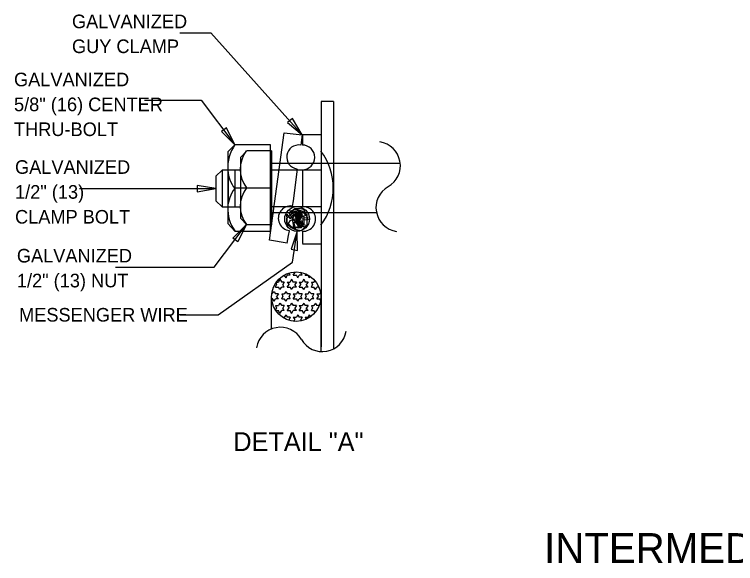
# Model space of a CAD drawing. Extents: x 1.2 to 16.3, y 0.2 to 9.9.
# Drawn here: x 2.749 to 7.524, y 0.996 to 4.634 of the extents above; entities that cross this region are included whole.
import ezdxf

# ---------------------------------------------------------------- set-up
doc = ezdxf.new("R2010")
doc.units = 0
for name, color, linetype in [('SD_P_Dimension Lines', 7, 'Continuous'), ('SD_P_Dimension Text', 7, 'Continuous'), ('SD_P_Frame', 7, 'Continuous'), ('SD_P_Prop Hidden Lines', 7, 'Continuous'), ('SD_P_Prop Object Lines', 7, 'Continuous'), ('SD_P_Subtitles', 7, 'Continuous')]:
    doc.layers.add(name, color=color, linetype=linetype)

msp = doc.modelspace()

# ---------------------------------------------------------------- linework, layer by layer
at = {"layer": 'SD_P_Dimension Lines'}
for p, q in [((3.845, 4.511), (4.049, 4.511)), ((4.049, 4.511), (4.655, 3.837)), ((3.61, 4.065), (3.986, 4.065)), ((3.986, 4.065), (4.209, 3.769)), ((4.589, 3.945), (4.557, 3.917)), ((4.557, 3.917), (4.655, 3.837)), ((4.655, 3.837), (4.589, 3.945)), ((4.154, 3.883), (4.119, 3.858)), ((4.209, 3.769), (4.154, 3.883)), ((4.119, 3.858), (4.209, 3.769)), ((4.083, 3.481), (3.958, 3.501)), ((3.958, 3.501), (3.958, 3.458)), ((3.179, 3.481), (4.083, 3.481)), ((3.958, 3.458), (4.083, 3.481)), ((4.072, 2.959), (4.284, 3.241)), ((4.194, 3.152), (4.284, 3.241)), ((4.284, 3.241), (4.229, 3.127)), ((4.229, 3.127), (4.194, 3.152)), ((4.62, 3.197), (4.581, 3.078)), ((4.623, 3.07), (4.62, 3.197)), ((4.581, 3.078), (4.623, 3.07)), ((3.419, 2.959), (4.072, 2.959)), ((3.846, 2.644), (4.097, 2.644))]:
    msp.add_line(p, q, dxfattribs=at)
msp.add_lwpolyline([(4.097, 2.644), (4.589, 2.993), (4.62, 3.197)], dxfattribs=at)
at = {"layer": 'SD_P_Prop Hidden Lines'}
for p, q in [((4.445, 3.2414), (4.445, 3.7314)), ((4.451, 3.6464), (4.445, 3.6464)), ((4.5638, 3.6464), (4.5066, 3.6464)), ((4.8263, 3.6464), (4.726, 3.6464)), ((4.861, 3.6464), (4.779, 3.6464)), ((4.161, 3.5994), (4.161, 3.3554)), ((4.6198, 3.6032), (4.5006, 3.6032)), ((4.779, 3.6032), (4.6566, 3.6032)), ((4.284, 3.483), (4.208, 3.483)), ((4.5476, 3.3592), (4.451, 3.3592)), ((4.779, 3.3592), (4.6748, 3.3592)), ((4.5049, 3.3204), (4.445, 3.3204)), ((4.6903, 3.3204), (4.5499, 3.3204)), ((4.8263, 3.3204), (4.7311, 3.3204)), ((4.861, 3.3204), (4.779, 3.3204)), ((4.736, 3.115), (4.781, 3.115))]:
    msp.add_line(p, q, dxfattribs=at)
for centre, start, end in [((4.397, 3.6237), 185.8776, 216.8699), ((4.3976, 3.339), 143.1301, 176.0202)]:
    msp.add_arc(centre, 0.2373, start, end, dxfattribs=at)
at = {"layer": 'SD_P_Prop Object Lines'}
for p, q in [((4.779, 4.0572), (4.779, 2.431)), ((4.861, 4.057), (4.779, 4.057)), ((4.861, 4.057), (4.861, 2.417)), ((4.437, 3.139), (4.535, 3.849)), ((4.535, 3.849), (4.655, 3.837)), ((4.655, 3.837), (4.645, 3.767)), ((4.779, 3.837), (4.657, 3.837)), ((4.657, 3.837), (4.657, 3.767)), ((4.779, 3.8374), (4.779, 3.1154)), ((4.209, 3.769), (4.161, 3.723)), ((4.445, 3.769), (4.209, 3.769)), ((4.247, 3.689), (4.287, 3.731)), ((4.451, 3.731), (4.287, 3.731)), ((4.445, 3.7314), (4.445, 3.7692)), ((4.451, 3.731), (4.451, 3.241)), ((4.161, 3.7234), (4.161, 3.5994)), ((4.247, 3.281), (4.247, 3.689)), ((4.5066, 3.6464), (4.451, 3.6464)), ((4.726, 3.6464), (4.5638, 3.6464)), ((5.3033, 3.6464), (4.861, 3.6464)), ((4.125, 3.603), (4.083, 3.563)), ((4.247, 3.603), (4.125, 3.603)), ((4.125, 3.603), (4.125, 3.359)), ((4.207, 3.603), (4.207, 3.359)), ((4.5006, 3.6032), (4.451, 3.6032)), ((4.6206, 3.6092), (4.5933, 3.3995)), ((4.6566, 3.6032), (4.6198, 3.6032)), ((4.6566, 3.6052), (4.6566, 3.3969)), ((4.083, 3.563), (4.083, 3.399)), ((4.165, 3.563), (4.165, 3.399)), ((4.451, 3.483), (4.287, 3.483)), ((4.083, 3.399), (4.125, 3.359)), ((4.5933, 3.3995), (4.5886, 3.3632)), ((4.6566, 3.3969), (4.6566, 3.3592)), ((4.125, 3.359), (4.247, 3.359)), ((4.161, 3.3554), (4.161, 3.2494)), ((4.6748, 3.3592), (4.5476, 3.3592)), ((4.5913, 3.3381), (4.5984, 3.3438)), ((4.597, 3.34), (4.6188, 3.3448)), ((4.5984, 3.3438), (4.6046, 3.3486)), ((4.6046, 3.3486), (4.6316, 3.3505)), ((4.6188, 3.3448), (4.6558, 3.3314)), ((4.6316, 3.3505), (4.6625, 3.3438)), ((4.6625, 3.3438), (4.6781, 3.3109)), ((4.5499, 3.3204), (4.5049, 3.3204)), ((4.5562, 3.2347), (4.5533, 3.3114)), ((4.5533, 3.3114), (4.5747, 3.2804)), ((4.5533, 3.2833), (4.5789, 3.3086)), ((4.568, 3.319), (4.597, 3.34)), ((4.588, 3.2871), (4.568, 3.319)), ((4.5723, 3.3324), (4.5913, 3.3381)), ((4.5941, 3.3209), (4.5723, 3.3324)), ((4.6791, 3.3024), (4.5723, 3.2661)), ((4.5747, 3.2804), (4.6017, 3.3119)), ((4.5789, 3.3086), (4.5941, 3.3209)), ((4.6055, 3.3076), (4.5875, 3.279)), ((4.5922, 3.3262), (4.6288, 3.3362)), ((4.6463, 3.3133), (4.5922, 3.3262)), ((4.6017, 3.3119), (4.6582, 3.2833)), ((4.6112, 3.3214), (4.6055, 3.3076)), ((4.613, 3.305), (4.609, 3.297)), ((4.609, 3.297), (4.613, 3.279)), ((4.6174, 3.3314), (4.6112, 3.3214)), ((4.625, 3.321), (4.613, 3.305)), ((4.613, 3.305), (4.621, 3.317)), ((4.621, 3.317), (4.613, 3.297)), ((4.613, 3.305), (4.621, 3.313)), ((4.621, 3.309), (4.613, 3.305)), ((4.613, 3.289), (4.613, 3.305)), ((4.613, 3.297), (4.629, 3.305)), ((4.633, 3.321), (4.617, 3.297)), ((4.617, 3.293), (4.633, 3.305)), ((4.625, 3.301), (4.617, 3.293)), ((4.617, 3.297), (4.617, 3.259)), ((4.6468, 3.3262), (4.6174, 3.3314)), ((4.621, 3.313), (4.629, 3.321)), ((4.633, 3.317), (4.621, 3.301)), ((4.621, 3.301), (4.621, 3.309)), ((4.629, 3.305), (4.621, 3.289)), ((4.641, 3.301), (4.621, 3.289)), ((4.621, 3.289), (4.625, 3.301)), ((4.633, 3.325), (4.625, 3.321)), ((4.625, 3.309), (4.633, 3.317)), ((4.625, 3.297), (4.637, 3.313)), ((4.641, 3.313), (4.625, 3.309)), ((4.625, 3.297), (4.629, 3.309)), ((4.629, 3.309), (4.625, 3.297)), ((4.625, 3.297), (4.625, 3.305)), ((4.625, 3.305), (4.625, 3.297)), ((4.625, 3.297), (4.625, 3.297)), ((4.6288, 3.3362), (4.6539, 3.3309)), ((4.629, 3.321), (4.641, 3.321)), ((4.629, 3.297), (4.641, 3.313)), ((4.633, 3.305), (4.629, 3.297)), ((4.633, 3.325), (4.633, 3.325)), ((4.633, 3.325), (4.633, 3.325)), ((4.641, 3.321), (4.633, 3.309)), ((4.641, 3.317), (4.633, 3.305)), ((4.637, 3.313), (4.633, 3.317)), ((4.633, 3.317), (4.633, 3.267)), ((4.633, 3.309), (4.633, 3.297)), ((4.633, 3.297), (4.641, 3.309)), ((4.6368, 3.2657), (4.6515, 3.2957)), ((4.637, 3.325), (4.647, 3.317)), ((4.6383, 3.2952), (4.6534, 3.309)), ((4.6515, 3.2957), (4.6383, 3.2952)), ((4.647, 3.317), (4.641, 3.301)), ((4.641, 3.309), (4.641, 3.317)), ((4.6677, 3.2914), (4.6463, 3.3133)), ((4.6534, 3.309), (4.6468, 3.3262)), ((4.6539, 3.3309), (4.6791, 3.3024)), ((4.6558, 3.3314), (4.6838, 3.3095)), ((4.6781, 3.3109), (4.6933, 3.2728)), ((4.6838, 3.3095), (4.6852, 3.2857)), ((4.7311, 3.3204), (4.6903, 3.3204)), ((5.1463, 3.3204), (4.861, 3.3204)), ((4.161, 3.249), (4.209, 3.199)), ((4.287, 3.241), (4.247, 3.281)), ((4.5524, 3.2509), (4.5533, 3.2833)), ((4.5785, 3.2218), (4.5524, 3.2509)), ((4.5723, 3.2661), (4.5619, 3.249)), ((4.5619, 3.249), (4.5818, 3.228)), ((4.5875, 3.279), (4.5913, 3.2561)), ((4.633, 3.2309), (4.588, 3.2871)), ((4.5913, 3.2561), (4.5965, 3.2266)), ((4.6881, 3.2342), (4.596, 3.2561)), ((4.596, 3.2561), (4.6088, 3.2128)), ((4.625, 3.275), (4.613, 3.289)), ((4.613, 3.279), (4.613, 3.267)), ((4.613, 3.267), (4.613, 3.255)), ((4.613, 3.255), (4.621, 3.243)), ((4.617, 3.259), (4.633, 3.231)), ((4.621, 3.289), (4.629, 3.275)), ((4.621, 3.271), (4.621, 3.279)), ((4.621, 3.279), (4.621, 3.259)), ((4.625, 3.263), (4.621, 3.271)), ((4.621, 3.259), (4.629, 3.243)), ((4.633, 3.293), (4.625, 3.285)), ((4.625, 3.285), (4.629, 3.279)), ((4.625, 3.271), (4.625, 3.279)), ((4.625, 3.279), (4.629, 3.255)), ((4.641, 3.251), (4.625, 3.275)), ((4.633, 3.255), (4.625, 3.271)), ((4.633, 3.235), (4.625, 3.263)), ((4.633, 3.293), (4.629, 3.271)), ((4.629, 3.271), (4.633, 3.293)), ((4.629, 3.275), (4.637, 3.259)), ((4.629, 3.255), (4.629, 3.247)), ((4.629, 3.247), (4.633, 3.235)), ((4.633, 3.267), (4.633, 3.293)), ((4.637, 3.243), (4.633, 3.255)), ((4.6496, 3.258), (4.6368, 3.2657)), ((4.637, 3.259), (4.647, 3.255)), ((4.637, 3.243), (4.637, 3.255)), ((4.637, 3.255), (4.637, 3.227)), ((4.637, 3.227), (4.641, 3.251)), ((4.647, 3.255), (4.647, 3.239)), ((4.6549, 3.2347), (4.6496, 3.258)), ((4.6933, 3.2728), (4.6515, 3.2719)), ((4.6515, 3.2719), (4.6601, 3.2271)), ((4.6582, 3.2833), (4.6933, 3.2904)), ((4.6672, 3.2457), (4.6677, 3.2914)), ((4.6852, 3.2857), (4.6843, 3.2352)), ((4.451, 3.241), (4.287, 3.241)), ((4.445, 3.1992), (4.445, 3.2414)), ((4.6088, 3.2128), (4.5562, 3.2347)), ((4.5642, 3.1685), (4.5706, 3.2012)), ((4.6046, 3.2085), (4.5785, 3.2218)), ((4.5818, 3.228), (4.6084, 3.2214)), ((4.5965, 3.2266), (4.6292, 3.2209)), ((4.6473, 3.1999), (4.6046, 3.2085)), ((4.6084, 3.2214), (4.633, 3.2309)), ((4.621, 3.243), (4.633, 3.223)), ((4.629, 3.243), (4.637, 3.243)), ((4.6292, 3.2209), (4.6492, 3.2223)), ((4.633, 3.231), (4.637, 3.243)), ((4.633, 3.223), (4.641, 3.223)), ((4.641, 3.227), (4.637, 3.223)), ((4.6391, 3.2251), (4.6549, 3.2347)), ((4.647, 3.239), (4.641, 3.227)), ((4.6843, 3.2352), (4.6473, 3.1999)), ((4.6492, 3.2223), (4.6672, 3.2457)), ((4.6601, 3.2271), (4.6881, 3.2342)), ((4.209, 3.199), (4.445, 3.199)), ((4.5546, 3.1192), (4.5642, 3.1685)), ((4.6566, 3.1972), (4.6566, 3.1607)), ((4.6566, 3.1607), (4.6566, 3.1152)), ((4.555, 3.119), (4.437, 3.139)), ((4.657, 3.115), (4.779, 3.115)), ((4.575, 2.906), (4.567, 2.92)), ((4.595, 2.906), (4.605, 2.922)), ((4.603, 2.928), (4.605, 2.922)), ((4.653, 2.906), (4.643, 2.926)), ((4.673, 2.906), (4.679, 2.916)), ((4.507, 2.88), (4.497, 2.86)), ((4.507, 2.88), (4.519, 2.86)), ((4.547, 2.888), (4.535, 2.906)), ((4.547, 2.888), (4.555, 2.906)), ((4.575, 2.906), (4.555, 2.906)), ((4.583, 2.88), (4.575, 2.86)), ((4.583, 2.88), (4.595, 2.86)), ((4.595, 2.906), (4.617, 2.906)), ((4.625, 2.888), (4.617, 2.906)), ((4.625, 2.888), (4.633, 2.906)), ((4.653, 2.906), (4.633, 2.906)), ((4.665, 2.88), (4.653, 2.86)), ((4.665, 2.88), (4.673, 2.86)), ((4.673, 2.906), (4.693, 2.906)), ((4.701, 2.888), (4.693, 2.906)), ((4.701, 2.888), (4.709, 2.9)), ((4.739, 2.874), (4.731, 2.86)), ((4.477, 2.828), (4.485, 2.844)), ((4.477, 2.828), (4.497, 2.828)), ((4.481, 2.854), (4.485, 2.844)), ((4.485, 2.86), (4.497, 2.86)), ((4.507, 2.812), (4.497, 2.828)), ((4.507, 2.812), (4.519, 2.828)), ((4.535, 2.86), (4.519, 2.86)), ((4.535, 2.828), (4.519, 2.828)), ((4.535, 2.86), (4.527, 2.844)), ((4.535, 2.828), (4.527, 2.844)), ((4.555, 2.86), (4.575, 2.86)), ((4.555, 2.86), (4.567, 2.844)), ((4.555, 2.828), (4.567, 2.844)), ((4.555, 2.828), (4.575, 2.828)), ((4.583, 2.812), (4.575, 2.828)), ((4.583, 2.812), (4.595, 2.828)), ((4.617, 2.86), (4.595, 2.86)), ((4.617, 2.828), (4.595, 2.828)), ((4.617, 2.86), (4.605, 2.844)), ((4.617, 2.828), (4.605, 2.844)), ((4.633, 2.86), (4.653, 2.86)), ((4.633, 2.86), (4.645, 2.844)), ((4.633, 2.828), (4.645, 2.844)), ((4.633, 2.828), (4.653, 2.828)), ((4.665, 2.812), (4.653, 2.828)), ((4.665, 2.812), (4.673, 2.828)), ((4.693, 2.86), (4.673, 2.86)), ((4.693, 2.828), (4.673, 2.828)), ((4.693, 2.86), (4.681, 2.844)), ((4.693, 2.828), (4.681, 2.844)), ((4.715, 2.86), (4.731, 2.86)), ((4.715, 2.86), (4.723, 2.844)), ((4.715, 2.828), (4.723, 2.844)), ((4.715, 2.828), (4.731, 2.828)), ((4.743, 2.812), (4.731, 2.828)), ((4.743, 2.812), (4.751, 2.828)), ((4.765, 2.828), (4.751, 2.828)), ((4.469, 2.798), (4.455, 2.784)), ((4.469, 2.798), (4.477, 2.782)), ((4.497, 2.782), (4.477, 2.782)), ((4.497, 2.782), (4.485, 2.766)), ((4.519, 2.782), (4.535, 2.782)), ((4.519, 2.782), (4.527, 2.766)), ((4.547, 2.798), (4.535, 2.782)), ((4.547, 2.798), (4.555, 2.782)), ((4.575, 2.782), (4.555, 2.782)), ((4.575, 2.782), (4.567, 2.766)), ((4.595, 2.782), (4.617, 2.782)), ((4.595, 2.782), (4.605, 2.766)), ((4.625, 2.798), (4.617, 2.782)), ((4.625, 2.798), (4.633, 2.782)), ((4.653, 2.782), (4.633, 2.782)), ((4.653, 2.782), (4.645, 2.766)), ((4.673, 2.782), (4.693, 2.782)), ((4.673, 2.782), (4.681, 2.766)), ((4.701, 2.798), (4.693, 2.782)), ((4.701, 2.798), (4.715, 2.782)), ((4.731, 2.782), (4.715, 2.782)), ((4.731, 2.782), (4.723, 2.766)), ((4.751, 2.782), (4.771, 2.782)), ((4.751, 2.782), (4.763, 2.766)), ((4.776, 2.791), (4.771, 2.782)), ((4.4512, 2.55), (4.4512, 2.7637)), ((4.469, 2.734), (4.455, 2.754)), ((4.469, 2.734), (4.477, 2.75)), ((4.497, 2.75), (4.477, 2.75)), ((4.497, 2.75), (4.485, 2.766)), ((4.507, 2.722), (4.497, 2.706)), ((4.507, 2.722), (4.519, 2.706)), ((4.519, 2.75), (4.527, 2.766)), ((4.519, 2.75), (4.535, 2.75)), ((4.547, 2.734), (4.535, 2.75)), ((4.547, 2.734), (4.555, 2.75)), ((4.575, 2.75), (4.555, 2.75)), ((4.575, 2.75), (4.567, 2.766)), ((4.583, 2.722), (4.575, 2.706)), ((4.583, 2.722), (4.595, 2.706)), ((4.595, 2.75), (4.605, 2.766)), ((4.595, 2.75), (4.617, 2.75)), ((4.625, 2.734), (4.617, 2.75)), ((4.625, 2.734), (4.633, 2.75)), ((4.653, 2.75), (4.633, 2.75)), ((4.653, 2.75), (4.645, 2.766)), ((4.665, 2.722), (4.653, 2.706)), ((4.665, 2.722), (4.673, 2.706)), ((4.673, 2.75), (4.681, 2.766)), ((4.673, 2.75), (4.693, 2.75)), ((4.701, 2.734), (4.693, 2.75)), ((4.701, 2.734), (4.715, 2.75)), ((4.731, 2.75), (4.715, 2.75)), ((4.731, 2.75), (4.723, 2.766)), ((4.743, 2.722), (4.731, 2.706)), ((4.743, 2.722), (4.751, 2.706)), ((4.751, 2.75), (4.763, 2.766)), ((4.751, 2.75), (4.771, 2.75)), ((4.776, 2.738), (4.771, 2.75)), ((4.7786, 2.7525), (4.7786, 2.4002)), ((4.477, 2.706), (4.497, 2.706)), ((4.477, 2.706), (4.485, 2.688)), ((4.479, 2.676), (4.485, 2.688)), ((4.535, 2.706), (4.519, 2.706)), ((4.535, 2.706), (4.527, 2.688)), ((4.535, 2.672), (4.527, 2.688)), ((4.555, 2.706), (4.575, 2.706)), ((4.555, 2.706), (4.567, 2.688)), ((4.555, 2.672), (4.567, 2.688)), ((4.617, 2.706), (4.595, 2.706)), ((4.617, 2.706), (4.605, 2.688)), ((4.617, 2.672), (4.605, 2.688)), ((4.633, 2.706), (4.653, 2.706)), ((4.633, 2.706), (4.645, 2.688)), ((4.633, 2.672), (4.645, 2.688)), ((4.693, 2.706), (4.673, 2.706)), ((4.693, 2.706), (4.681, 2.688)), ((4.693, 2.672), (4.681, 2.688)), ((4.715, 2.706), (4.731, 2.706)), ((4.715, 2.706), (4.723, 2.688)), ((4.715, 2.672), (4.723, 2.688)), ((4.769, 2.706), (4.751, 2.706)), ((4.481, 2.672), (4.497, 2.672)), ((4.507, 2.652), (4.497, 2.672)), ((4.507, 2.652), (4.519, 2.672)), ((4.535, 2.672), (4.519, 2.672)), ((4.525, 2.628), (4.535, 2.628)), ((4.547, 2.644), (4.535, 2.628)), ((4.547, 2.644), (4.555, 2.628)), ((4.555, 2.672), (4.575, 2.672)), ((4.575, 2.628), (4.555, 2.628)), ((4.575, 2.628), (4.567, 2.612)), ((4.583, 2.652), (4.575, 2.672)), ((4.583, 2.652), (4.595, 2.672)), ((4.617, 2.672), (4.595, 2.672)), ((4.595, 2.628), (4.617, 2.628)), ((4.595, 2.628), (4.605, 2.612)), ((4.625, 2.644), (4.617, 2.628)), ((4.625, 2.644), (4.633, 2.628)), ((4.633, 2.672), (4.653, 2.672)), ((4.653, 2.628), (4.633, 2.628)), ((4.653, 2.628), (4.645, 2.612)), ((4.665, 2.652), (4.653, 2.672)), ((4.665, 2.652), (4.673, 2.672)), ((4.693, 2.672), (4.673, 2.672)), ((4.673, 2.628), (4.693, 2.628)), ((4.673, 2.628), (4.681, 2.612)), ((4.701, 2.644), (4.693, 2.628)), ((4.701, 2.644), (4.713, 2.63)), ((4.715, 2.672), (4.731, 2.672)), ((4.741, 2.656), (4.731, 2.672)), ((4.569, 2.608), (4.567, 2.612)), ((4.599, 2.6), (4.605, 2.612)), ((4.649, 2.604), (4.645, 2.612))]:
    msp.add_line(p, q, dxfattribs=at)
msp.add_circle((4.6201, 3.2788), 0.0816, dxfattribs=at)
for centre, radius, start, end in [((5.1444, 3.6319), 0.1596, 299.5966, 81.1724), ((4.3988, 3.6271), 0.2373, 143.1301, 185.8776), ((4.4487, 3.6079), 0.2052, 143.2814, 217.0212), ((4.6311, 3.6892), 0.0798, 81.1724, 261.1724), ((4.6552, 3.6869), 0.0816, 270, 90), ((4.4519, 3.4834), 0.4083, 323.1301, 36.8699), ((5.3023, 3.3539), 0.1596, 119.5966, 261.1724), ((4.4469, 3.3623), 0.2028, 142.977, 216.7168), ((4.3988, 3.3418), 0.2373, 176.0202, 216.8699), ((4.5777, 3.2833), 0.0817, 83.5281, 264.0489), ((4.6609, 3.2788), 0.0816, 265.7723, 94.2277), ((4.5097, 2.4016), 0.1596, 29.5966, 171.1724), ((4.7877, 2.5595), 0.1596, 209.5966, 351.1724)]:
    msp.add_arc(centre, radius, start, end, dxfattribs=at)
msp.add_ellipse((4.6144, 2.7638), major_axis=(0, 0.164), ratio=0.995122, dxfattribs=at)

# ---------------------------------------------------------------- texts
at = {"layer": 'SD_P_Dimension Text'}
for s, p in [('GALVANIZED', (3.1299, 4.5427)), ('GUY CLAMP', (3.1299, 4.3779)), ('GALVANIZED', (2.7461, 4.1579)), ('5/8" (16) CENTER', (2.7461, 3.993)), ('THRU-BOLT', (2.7461, 3.8282)), ('GALVANIZED', (2.7529, 3.5778)), ('1/2" (13) ', (2.7529, 3.413)), ('CLAMP BOLT', (2.7529, 3.2482)), ('GALVANIZED', (2.7651, 2.9905)), ('1/2" (13) NUT', (2.7651, 2.8257)), ('MESSENGER WIRE', (2.7799, 2.5991))]:
    msp.add_text(s, height=0.09, dxfattribs=at).set_placement(p)
at = {"layer": 'SD_P_Frame'}
msp.add_text('INTERMEDIATE MESSENGER WIRE ATTACHMENT ON WOOD POLES', height=0.198994, dxfattribs=at).set_placement((6.2559, 0.9984))
at = {"layer": 'SD_P_Subtitles'}
msp.add_text('DETAIL "A"', height=0.125, dxfattribs=at).set_placement((4.1982, 1.7411))

doc.saveas('drawing.dxf')
